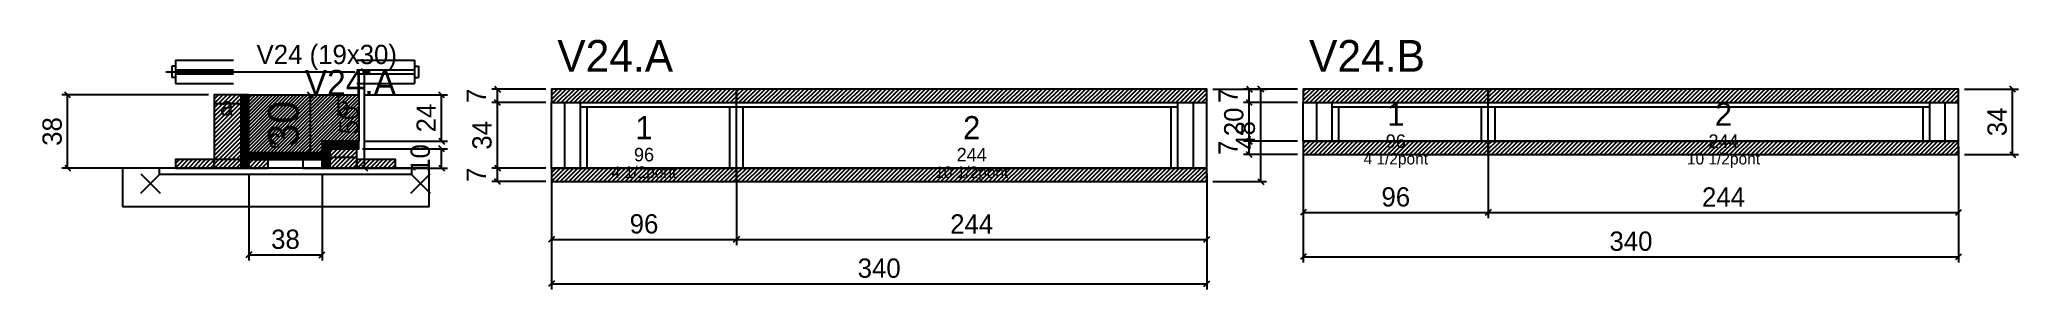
# Model space of a CAD drawing. Extents: x -69 to 958, y -97 to 33.
import ezdxf
from ezdxf.enums import TextEntityAlignment as Align

# ---------------------------------------------------------------- set-up
doc = ezdxf.new("R2010")
doc.units = 0
for name, color, linetype in [('5', 5, 'Continuous'), ('barrote', 126, 'Continuous'), ('CONCRETO', 251, 'Continuous'), ('COTA', 241, 'Continuous'), ('Cota Seção (2x)', 241, 'Continuous'), ('detalhes', 7, 'Continuous'), ('Hachura', 251, 'Continuous'), ('Madeira', 126, 'Continuous'), ('NOMENCLATURA', 7, 'Continuous'), ('Painéis', 200, 'Continuous'), ('presilha', 224, 'Continuous'), ('SARR_2.2x7', 40, 'Continuous'), ('SARR_3.5x7', 81, 'Continuous'), ('SCO-___-LAJ', 224, 'Continuous'), ('TENSOR', 224, 'Continuous'), ('texto', 7, 'Continuous'), ('Texto Seção', 7, 'Continuous')]:
    doc.layers.add(name, color=color, linetype=linetype)
doc.dimstyles.new('PAINEL', dxfattribs={"dimtxt": 10, "dimasz": 3, "dimexe": 3, "dimexo": 3, "dimgap": 3, "dimtad": 1, "dimblk": 'OBLIQUE', "dimblk1": 'OBLIQUE', "dimcen": 2.5, "dimclrd": 4, "dimclre": 4, "dimclrt": 240, "dimazin": 3, "dimtfac": 1, "dimtmove": 0, "dimatfit": 3})
doc.dimstyles.new('SECAO2X', dxfattribs={"dimtxt": 16, "dimasz": 3, "dimexe": 3, "dimexo": 3, "dimgap": 3, "dimtad": 1, "dimblk": 'OBLIQUE', "dimblk1": 'OBLIQUE', "dimcen": 2.5, "dimclrd": 4, "dimclre": 4, "dimclrt": 240, "dimazin": 3, "dimtfac": 1, "dimtmove": 0, "dimatfit": 3})

# ---------------------------------------------------------------- blocks, each defined once
blk = doc.blocks.new('_OBLIQUE')
at = {"color": 0, "linetype": 'BYBLOCK'}
blk.add_line((-0.5, -0.5), (0.5, 0.5), dxfattribs=at)

msp = doc.modelspace()

# ---------------------------------------------------------------- hatches: boundary and pattern name
at = {"layer": 'COTA'}
h = msp.add_hatch(dxfattribs=at)
h.set_pattern_fill('ANSI31', scale=0.4)
h.paths.add_polyline_path([(40, -26), (40, 4), (97, 4), (97, -20), (78, -20), (78, -26)])
h = msp.add_hatch(dxfattribs=at)
h.set_pattern_fill('ANSI31', scale=0.5)
h.paths.add_polyline_path([(197, 0), (293, 0), (293, 7), (197, 7)])
h = msp.add_hatch(dxfattribs=at)
h.set_pattern_fill('ANSI31', scale=0.5)
h.paths.add_polyline_path([(293, 0), (537, 0), (537, 7), (293, 7)])
h = msp.add_hatch(dxfattribs=at)
h.set_pattern_fill('ANSI31', scale=0.5)
h.paths.add_polyline_path([(587, 0), (683, 0), (683, 7), (587, 7)])
h = msp.add_hatch(dxfattribs=at)
h.set_pattern_fill('ANSI31', scale=0.5)
h.paths.add_polyline_path([(683, 0), (927, 0), (927, 7), (683, 7)])
h = msp.add_hatch(dxfattribs=at)
h.set_pattern_fill('ANSI31', scale=0.5)
h.paths.add_polyline_path([(587, -27), (683, -27), (683, -20), (587, -20)])
h = msp.add_hatch(dxfattribs=at)
h.set_pattern_fill('ANSI31', scale=0.5)
h.paths.add_polyline_path([(683, -27), (927, -27), (927, -20), (683, -20)])
h = msp.add_hatch(dxfattribs=at)
h.set_pattern_fill('ANSI31', scale=0.5)
h.paths.add_polyline_path([(197, -41), (293, -41), (293, -34), (197, -34)])
h = msp.add_hatch(dxfattribs=at)
h.set_pattern_fill('ANSI31', scale=0.5)
h.paths.add_polyline_path([(293, -41), (537, -41), (537, -34), (293, -34)])
at = {"layer": 'Hachura'}
h = msp.add_hatch(dxfattribs=at)
h.set_pattern_fill('ANSI31', scale=0.5)
h.paths.add_polyline_path([(22, -34), (36, -34), (36, 4), (22, 4)])
h = msp.add_hatch(dxfattribs=at)
h.set_pattern_fill('ANSI31', scale=0.5)
h.paths.add_polyline_path([(22, -0.4), (36, -0.4), (36, 4), (22, 4)])
h = msp.add_hatch(dxfattribs=at)
h.set_pattern_fill('SOLID')
h.paths.add_polyline_path([(36, -34), (40, -34), (40, 4), (36, 4)])
h = msp.add_hatch(dxfattribs=at)
h.set_pattern_fill('SOLID')
h.paths.add_polyline_path([(78, -24), (97, -24), (97, -20), (78, -20)])
h = msp.add_hatch(dxfattribs=at)
h.set_pattern_fill('ANSI31', scale=0.5)
h.paths.add_polyline_path([(2, -34), (22, -34), (22, -29.6), (2, -29.6)])
h = msp.add_hatch(dxfattribs=at)
h.set_pattern_fill('SOLID')
h.paths.add_polyline_path([(40, -29.6), (78, -29.6), (78, -26), (40, -26)])
h = msp.add_hatch(dxfattribs=at)
h.set_pattern_fill('ANSI31', scale=0.5)
h.paths.add_polyline_path([(40, -34), (50, -34), (50, -29.6), (40, -29.6)])
h = msp.add_hatch(dxfattribs=at)
h.set_pattern_fill('SOLID')
h.paths.add_polyline_path([(78, -34), (82, -34), (82, -24), (78, -24)])
h = msp.add_hatch(dxfattribs=at)
h.set_pattern_fill('ANSI31', scale=0.5)
h.paths.add_polyline_path([(82, -34), (96, -34), (96, -24), (82, -24)])
h = msp.add_hatch(dxfattribs=at)
h.set_pattern_fill('ANSI31', scale=0.5)
h.paths.add_polyline_path([(82, -28.4), (96, -28.4), (96, -24), (82, -24)])
h = msp.add_hatch(dxfattribs=at)
h.set_pattern_fill('ANSI31', scale=0.5)
h.paths.add_polyline_path([(96, -34), (116, -34), (116, -29.6), (96, -29.6)])

# ---------------------------------------------------------------- linework, layer by layer
for p, q in [((2, 22), (32, 22)), ((2, 22), (2, 10)), ((96, 22), (126, 22)), ((126, 22), (126, 10)), ((0, 19), (0, 13)), ((2, 19), (0, 19)), ((2, 13), (0, 13)), ((2, 17), (32, 17)), ((2, 15), (32, 15)), ((96, 17), (126, 17)), ((96, 15), (126, 15)), ((126, 19), (128, 19)), ((126, 13), (128, 13)), ((128, 19), (128, 13)), ((2, 10), (32, 10)), ((96, 10), (126, 10))]:
    msp.add_line(p, q)
at = {"layer": 'barrote'}
msp.add_lwpolyline([(-25.5, -54), (133.5, -54), (133.5, -34), (-25.5, -34)], close=True, dxfattribs=at)
at = {"layer": 'CONCRETO'}
msp.add_lwpolyline([(40, -26), (40, 4), (97, 4), (97, -20), (78, -20), (78, -26)], close=True, dxfattribs=at)
at = {"layer": 'Madeira'}
for points in [[(22, -34), (36, -34), (36, 4), (22, 4)], [(22, -0.4), (36, -0.4), (36, 4), (22, 4)], [(2, -34), (22, -34), (22, -29.6), (2, -29.6)], [(22, -34), (36, -34), (36, -29.6), (22, -29.6)], [(40, -34), (50, -34), (50, -29.6), (40, -29.6)], [(68, -34), (78, -34), (78, -29.6), (68, -29.6)], [(82, -34), (96, -34), (96, -24), (82, -24)], [(82, -28.4), (96, -28.4), (96, -24), (82, -24)], [(96, -34), (116, -34), (116, -29.6), (96, -29.6)]]:
    msp.add_lwpolyline(points, close=True, dxfattribs=at)
at = {"layer": 'Painéis'}
for p, q in [((197, 0), (293, 0)), ((197, -34), (197, 0)), ((293, -34), (293, 0)), ((293, -34), (293, 0)), ((293, 0), (537, 0)), ((293, -34), (293, 0)), ((537, -34), (537, 0)), ((587, 0), (683, 0)), ((587, -20), (587, 0)), ((683, -20), (683, 0)), ((683, -20), (683, 0)), ((683, 0), (927, 0)), ((683, -20), (683, 0)), ((927, -20), (927, 0)), ((587, -20), (683, -20)), ((683, -20), (927, -20)), ((197, -34), (293, -34)), ((293, -34), (537, -34))]:
    msp.add_line(p, q, dxfattribs=at)
for points in [[(36, -34), (40, -34), (40, 4), (36, 4)], [(78, -24), (97, -24), (97, -20), (78, -20)], [(40, -29.6), (78, -29.6), (78, -26), (40, -26)], [(78, -34), (82, -34), (82, -24), (78, -24)]]:
    msp.add_lwpolyline(points, close=True, dxfattribs=at)
at = {"layer": 'presilha'}
for p, q in [((-16, -47), (-6, -37)), ((-16, -37), (-6, -47)), ((124, -47), (134, -37)), ((124, -37), (134, -47))]:
    msp.add_line(p, q, dxfattribs=at)
at = {"layer": 'SARR_2.2x7'}
for p, q in [((204, -34), (204, 0)), ((530, -34), (530, 0)), ((594, -20), (594, 0)), ((920, -20), (920, 0)), ((212, -2.2), (293, -2.2)), ((293, -2.2), (522, -2.2)), ((602, -2.2), (683, -2.2)), ((683, -2.2), (912, -2.2))]:
    msp.add_line(p, q, dxfattribs=at)
at = {"layer": 'SARR_3.5x7'}
for p, q in [((212, -34), (212, 0)), ((293, -34), (293, 0)), ((293, -34), (293, 0)), ((522, -34), (522, 0)), ((602, -20), (602, 0)), ((683, -20), (683, 0)), ((683, -20), (683, 0)), ((912, -20), (912, 0)), ((215.5, -34), (215.5, -2.2)), ((289.5, -34), (289.5, -2.2)), ((296.5, -34), (296.5, -2.2)), ((518.5, -34), (518.5, -2.2)), ((605.5, -20), (605.5, -2.2)), ((679.5, -20), (679.5, -2.2)), ((686.5, -20), (686.5, -2.2)), ((908.5, -20), (908.5, -2.2)), ((602, -20), (605.5, -20)), ((679.5, -20), (683, -20)), ((683, -20), (686.5, -20)), ((908.5, -20), (912, -20)), ((212, -34), (215.5, -34)), ((289.5, -34), (293, -34)), ((293, -34), (296.5, -34)), ((518.5, -34), (522, -34))]:
    msp.add_line(p, q, dxfattribs=at)
at = {"layer": 'SCO-___-LAJ'}
for points in [[(197, 0), (293, 0), (293, 7), (197, 7)], [(293, 0), (537, 0), (537, 7), (293, 7)], [(587, 0), (683, 0), (683, 7), (587, 7)], [(683, 0), (927, 0), (927, 7), (683, 7)], [(587, -27), (683, -27), (683, -20), (587, -20)], [(683, -27), (927, -27), (927, -20), (683, -20)], [(-6.5, -37.2), (124.5, -37.2), (124.5, -34), (-6.5, -34)], [(197, -41), (293, -41), (293, -34), (197, -34)], [(293, -41), (537, -41), (537, -34), (293, -34)]]:
    msp.add_lwpolyline(points, close=True, dxfattribs=at)
at = {"layer": 'TENSOR'}
msp.add_line((-3, 16), (95, 16), dxfattribs=at)

# ---------------------------------------------------------------- texts
at = {"layer": '5'}
for s, height, p in [('1', 12, (635, -6)), ('2', 12, (805, -6)), ('1', 12, (245, -13)), ('2', 12, (415, -13)), ('96', 7, (635, -20)), ('244', 7, (805, -20)), ('96', 7, (245, -27)), ('244', 7, (415, -27))]:
    msp.add_text(s, height=height, dxfattribs=at).set_placement(p, align=Align.MIDDLE_CENTER)
at = {"layer": 'detalhes'}
for s, p in [('a', (25, -6.7)), ('b', (85, -6.7)), ('c', (50, -23.5))]:
    msp.add_text(s, height=9.6, dxfattribs=at).set_placement(p)
at = {"layer": 'NOMENCLATURA'}
for s, p in [('V24.A', (200, 16)), ('V24.B', (590, 16))]:
    msp.add_text(s, height=16.5, dxfattribs=at).set_placement(p)
at = {"layer": 'texto', "char_height": 6, "attachment_point": 5}
for s, insert in [('4 1/2pont', (635, -30)), ('10 1/2pont', (805, -30)), ('4 1/2pont', (245, -37)), ('10 1/2pont', (415, -37))]:
    msp.add_mtext(s, dxfattribs=dict(at, insert=insert))
at = {"layer": 'Texto Seção'}
for s, height, p in [('V24 (19x30)', 10, (44, 20)), ('V24.A', 13, (69, 4))]:
    msp.add_text(s, height=height, dxfattribs=at).set_placement(p)

# ---------------------------------------------------------------- dimensions: what is measured, and where the dimension line sits
at = {"layer": 'COTA'}
for base, p1, p2 in [((100, -34), (96, -34), (96, 16)), ((-54, -34), (2, -34), (22, 4)), ((140, -20), (97, -20), (97, 4)), ((169, 0), (197, 0), (197, 7)), ((169, -34), (197, -34), (197, 0)), ((565, -41), (537, -41), (537, 7)), ((559, 0), (587, 0), (587, 7)), ((559, -20), (587, -20), (587, 0)), ((955, -27), (927, -27), (927, 7)), ((559, -27), (587, -27), (587, -20)), ((140, -34), (96, -34), (96, -24)), ((169, -41), (197, -41), (197, -34))]:
    msp.add_linear_dim(base=base, p1=p1, p2=p2, angle=90, dimstyle='PAINEL', dxfattribs=at).render()
for base, p1, p2 in [((587, -57), (587, -20), (683, -20)), ((587, -80), (587, -20), (927, -20)), ((683, -57), (683, -20), (927, -20)), ((40, -79), (40, -34), (78, -34)), ((197, -71), (197, -34), (293, -34)), ((197, -94), (197, -34), (537, -34)), ((293, -71), (293, -34), (537, -34))]:
    msp.add_linear_dim(base=base, p1=p1, p2=p2, dimstyle='PAINEL', dxfattribs=at).render()
at = {"layer": 'Cota Seção (2x)'}
msp.add_linear_dim(base=(72, -26), p1=(40, -26), p2=(40, 4), angle=90, dimstyle='SECAO2X', dxfattribs=at).render()

doc.saveas('drawing.dxf')
